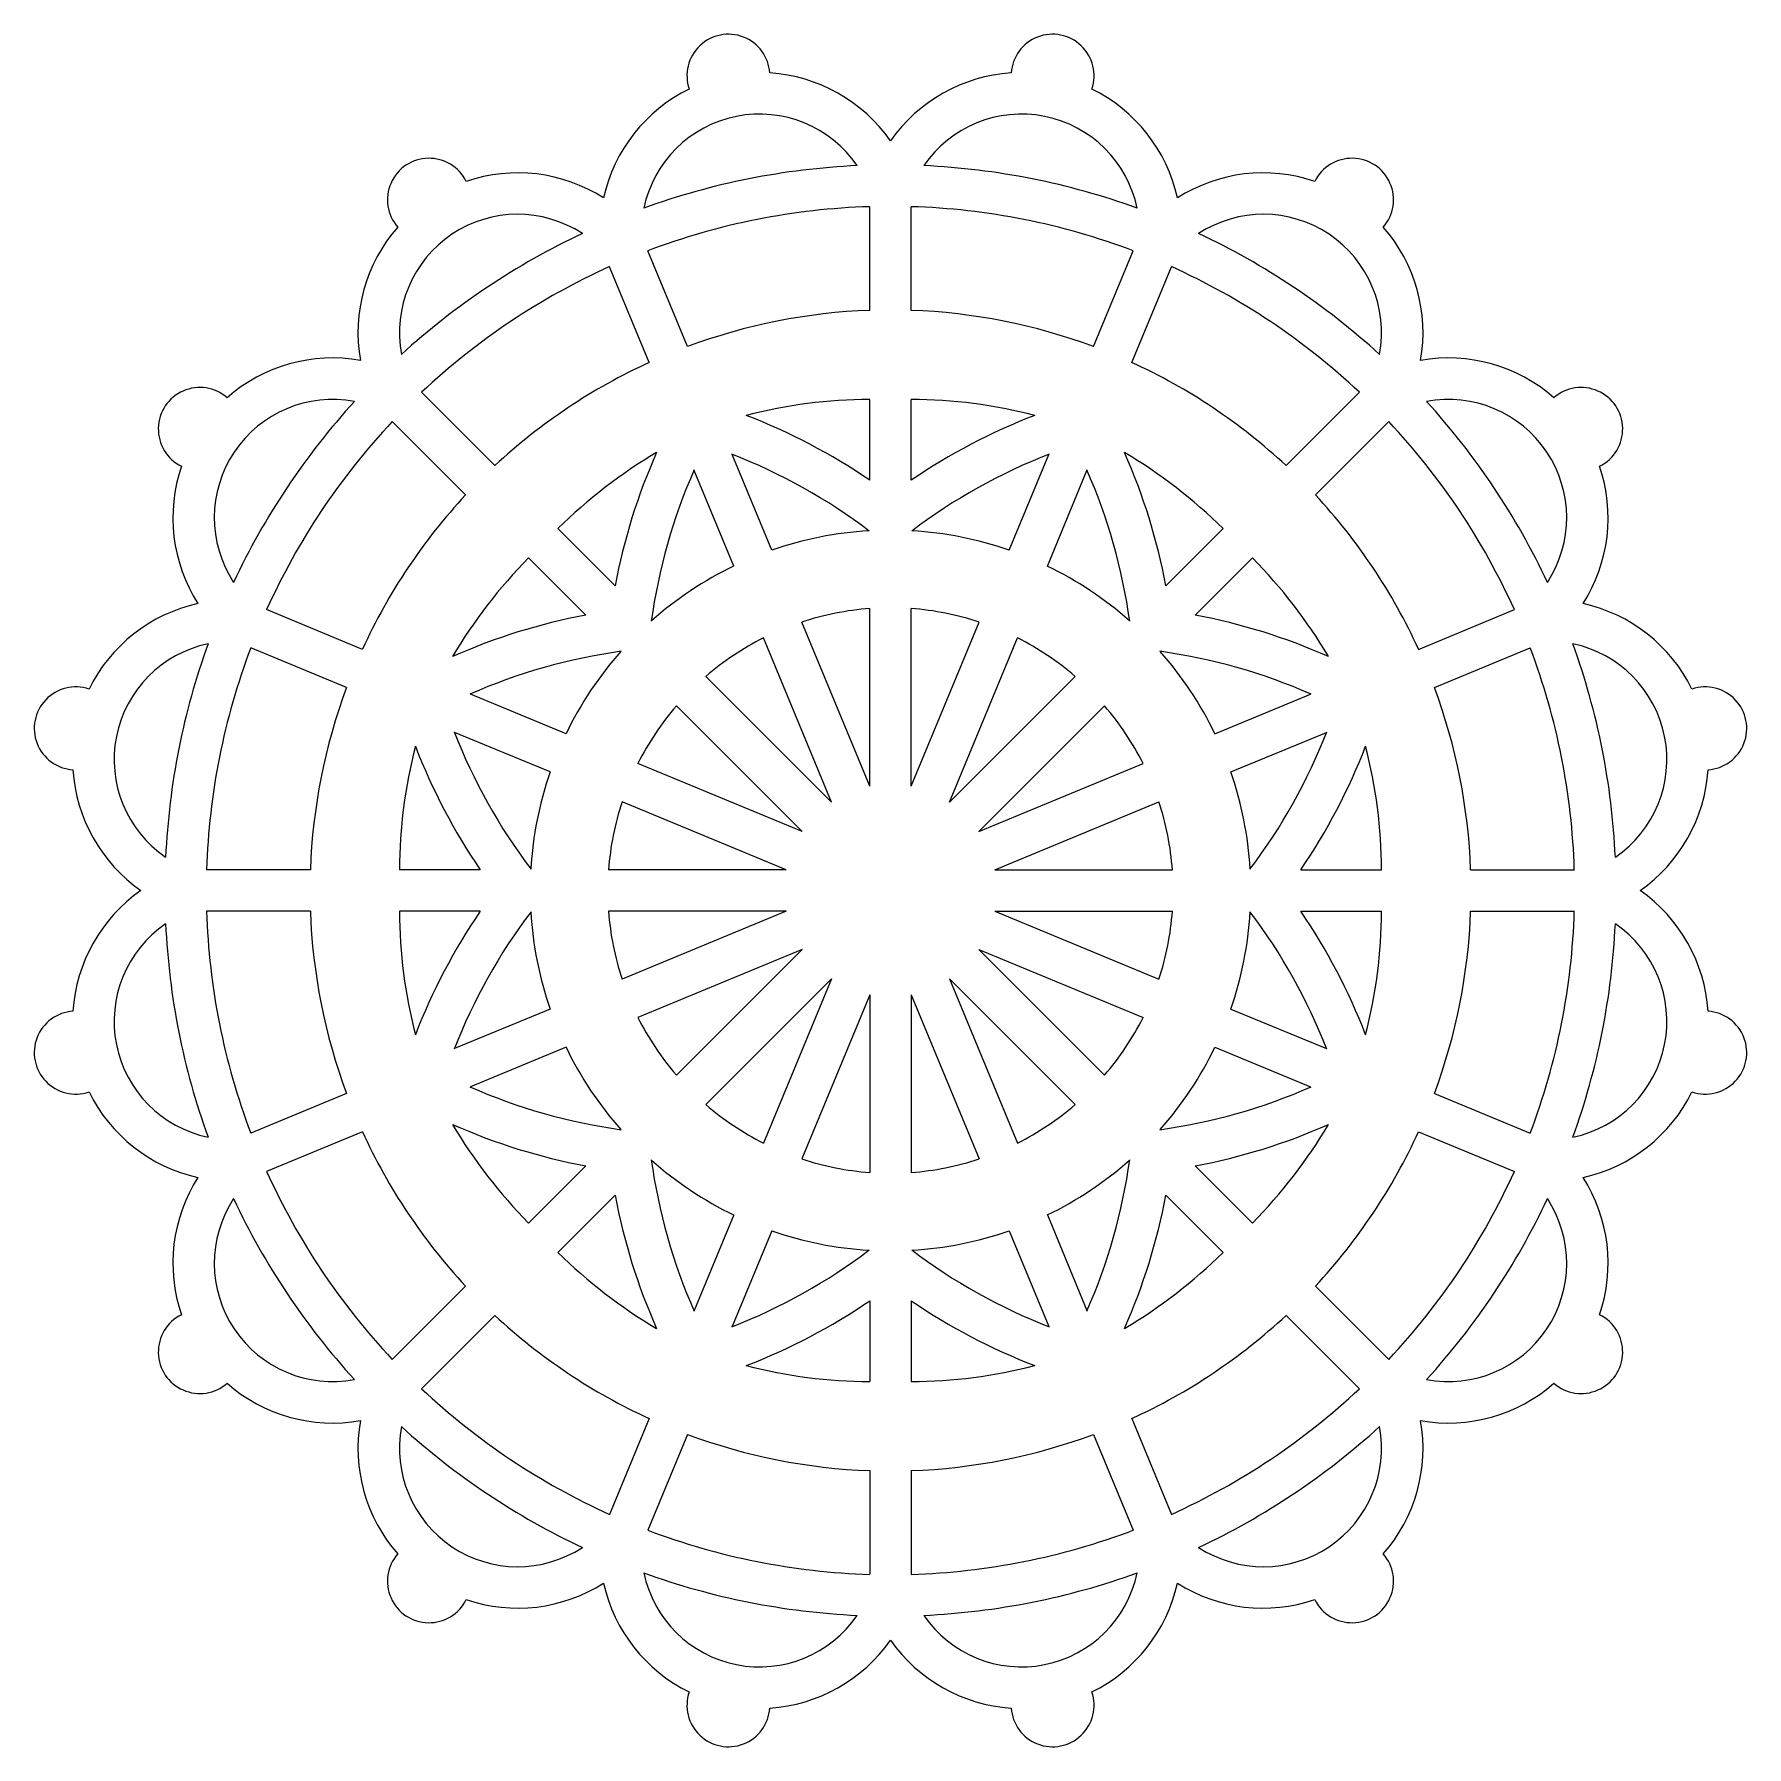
# Model space of a CAD drawing. Extents: x 157 to 457, y 64 to 252.
# Drawn here: x 156.9 to 231.2, y 177.7 to 252.1 of the extents above; entities that cross this region are included whole.
import ezdxf

# ---------------------------------------------------------------- set-up
doc = ezdxf.new("R2010")
doc.units = 0
doc.layers.get('0').update_dxf_attribs({"linetype": 'CONTINUOUS'})

msp = doc.modelspace()

# ---------------------------------------------------------------- linework, layer by layer
for p, q in [((193.132, 240.084), (193.132, 244.584)), ((194.932, 240.084), (194.932, 244.584)), ((185.227, 238.511), (183.505, 242.669)), ((202.838, 238.511), (204.56, 242.669)), ((183.564, 237.822), (181.842, 241.98)), ((204.501, 237.822), (206.223, 241.98)), ((176.863, 233.345), (173.68, 236.527)), ((211.202, 233.345), (214.385, 236.527)), ((193.132, 232.709), (193.132, 236.214)), ((194.932, 232.709), (194.932, 236.214)), ((175.59, 232.072), (172.408, 235.254)), ((212.475, 232.072), (215.657, 235.254)), ((188.888, 229.673), (187.167, 233.828)), ((199.177, 229.673), (200.898, 233.828)), ((187.225, 228.984), (185.504, 233.139)), ((200.84, 228.984), (202.561, 233.139)), ((182.078, 228.13), (179.599, 230.609)), ((205.987, 228.13), (208.466, 230.609)), ((180.805, 226.857), (178.326, 229.336)), ((207.26, 226.857), (209.739, 229.336)), ((171.112, 225.37), (166.954, 227.092)), ((193.132, 219.427), (193.132, 227.14)), ((194.932, 219.427), (194.932, 227.14)), ((216.953, 225.37), (221.111, 227.092)), ((193.132, 219.427), (190.181, 226.553)), ((194.932, 219.427), (197.884, 226.553)), ((170.423, 223.707), (166.265, 225.429)), ((191.469, 218.738), (188.518, 225.864)), ((196.595, 218.738), (199.547, 225.864)), ((217.642, 223.707), (221.8, 225.429)), ((191.469, 218.738), (186.015, 224.192)), ((196.595, 218.738), (202.05, 224.192)), ((179.95, 221.709), (175.795, 223.43)), ((208.115, 221.709), (212.27, 223.43)), ((190.197, 217.465), (184.742, 222.919)), ((197.868, 217.465), (203.323, 222.919)), ((179.262, 220.046), (175.106, 221.767)), ((208.803, 220.046), (212.959, 221.767)), ((190.197, 217.465), (183.07, 220.417)), ((197.868, 217.465), (204.995, 220.417)), ((189.508, 215.802), (182.381, 218.754)), ((198.557, 215.802), (205.683, 218.754)), ((168.851, 215.802), (164.35, 215.802)), ((176.226, 215.802), (172.72, 215.802)), ((189.508, 215.802), (181.794, 215.802)), ((198.557, 215.802), (206.271, 215.802)), ((211.839, 215.802), (215.345, 215.802)), ((219.214, 215.802), (223.715, 215.802)), ((168.851, 214.002), (164.35, 214.002)), ((176.226, 214.002), (172.72, 214.002)), ((189.508, 214.002), (181.794, 214.002)), ((189.508, 214.002), (182.381, 211.05)), ((198.557, 214.002), (205.683, 211.05)), ((198.557, 214.002), (206.271, 214.002)), ((211.839, 214.002), (215.345, 214.002)), ((219.214, 214.002), (223.715, 214.002)), ((190.197, 212.339), (183.07, 209.387)), ((190.197, 212.339), (184.742, 206.885)), ((197.868, 212.339), (203.323, 206.885)), ((197.868, 212.339), (204.995, 209.387)), ((191.469, 211.066), (186.015, 205.612)), ((191.469, 211.066), (188.518, 203.94)), ((193.132, 210.377), (190.181, 203.251)), ((193.132, 210.377), (193.132, 202.664)), ((194.932, 210.377), (194.932, 202.664)), ((194.932, 210.377), (197.884, 203.251)), ((196.595, 211.066), (199.547, 203.94)), ((196.595, 211.066), (202.05, 205.612)), ((179.262, 209.758), (175.106, 208.037)), ((208.803, 209.758), (212.959, 208.037)), ((179.95, 208.095), (175.795, 206.374)), ((208.115, 208.095), (212.27, 206.374)), ((170.423, 206.097), (166.265, 204.375)), ((217.642, 206.097), (221.8, 204.375)), ((171.112, 204.434), (166.954, 202.712)), ((216.953, 204.434), (221.111, 202.712)), ((180.805, 202.947), (178.326, 200.468)), ((207.26, 202.947), (209.739, 200.468)), ((182.078, 201.675), (179.599, 199.196)), ((205.987, 201.675), (208.466, 199.196)), ((187.225, 200.82), (185.504, 196.665)), ((200.84, 200.82), (202.561, 196.665)), ((188.888, 200.131), (187.167, 195.976)), ((199.177, 200.131), (200.898, 195.976)), ((175.59, 197.732), (172.408, 194.55)), ((212.475, 197.732), (215.657, 194.55)), ((193.132, 197.096), (193.132, 193.59)), ((194.932, 197.096), (194.932, 193.59)), ((176.863, 196.46), (173.68, 193.277)), ((211.202, 196.46), (214.385, 193.277)), ((183.564, 191.982), (181.842, 187.824)), ((204.501, 191.982), (206.223, 187.824)), ((185.227, 191.293), (183.505, 187.135)), ((202.838, 191.293), (204.56, 187.135)), ((193.132, 189.72), (193.132, 185.22)), ((194.932, 189.72), (194.932, 185.22))]:
    msp.add_line(p, q)
for centre, radius, start, end in [((186.998, 250.268), 1.8, 3.79209, 198.70791), ((201.067, 250.268), 1.8, 341.29209, 176.20791), ((188.35, 243.468), 6.934, 34.96888, 86.33418), ((199.715, 243.468), 6.934, 93.66582, 145.03112), ((188.35, 243.468), 6.934, 116.16582, 167.53112), ((199.715, 243.468), 6.934, 12.46888, 63.83418), ((188.35, 243.468), 5.134, 34.35485, 168.14515), ((199.715, 243.468), 5.134, 11.85485, 145.64515), ((173.999, 244.884), 1.8, 26.29209, 221.20791), ((177.851, 239.119), 6.934, 57.46888, 108.83418), ((194.032, 214.902), 31.496, 92.62732, 109.87268), ((194.032, 214.902), 31.496, 70.12732, 87.37268), ((210.214, 239.119), 6.934, 71.16582, 122.53112), ((214.066, 244.884), 1.8, 318.79209, 153.70791), ((194.032, 214.902), 29.696, 91.73675, 110.76325), ((194.032, 214.902), 29.696, 69.23675, 88.26325), ((177.851, 239.119), 5.134, 56.85485, 190.64515), ((210.214, 239.119), 5.134, 349.35485, 123.14515), ((177.851, 239.119), 6.934, 138.66582, 190.03112), ((194.032, 214.902), 31.496, 115.12732, 132.37268), ((194.032, 214.902), 31.496, 47.62732, 64.87268), ((210.214, 239.119), 6.934, 349.96888, 41.33418), ((194.032, 214.902), 29.696, 114.23675, 133.26325), ((194.032, 214.902), 29.696, 46.73675, 65.76325), ((194.032, 214.902), 25.198, 92.0469, 110.4531), ((194.032, 214.902), 25.198, 69.5469, 87.9531), ((169.816, 231.083), 6.934, 79.96888, 131.33418), ((218.249, 231.083), 6.934, 48.66582, 100.03112), ((194.032, 214.902), 25.198, 114.5469, 132.9531), ((194.032, 214.902), 25.198, 47.0469, 65.4531), ((164.05, 234.935), 1.8, 48.79209, 243.70791), ((224.014, 234.935), 1.8, 296.29209, 131.20791), ((169.816, 231.083), 5.134, 79.35485, 213.14515), ((194.032, 214.902), 31.496, 137.62732, 154.87268), ((193.201, 214.558), 21.657, 90.18125, 104.51288), ((194.864, 214.558), 21.657, 75.48712, 89.81875), ((218.249, 231.083), 5.134, 326.85485, 100.64515), ((194.032, 214.902), 31.496, 25.12732, 42.37268), ((194.032, 214.902), 29.696, 136.73675, 155.76325), ((178.314, 211.007), 26.278, 55.67345, 68.9005), ((209.751, 211.007), 26.278, 111.0995, 124.32655), ((194.032, 214.902), 29.696, 24.23675, 43.26325), ((194.864, 215.247), 21.657, 120.48712, 134.81875), ((207.901, 223.263), 26.278, 156.0995, 169.32655), ((178.314, 211.007), 24.478, 52.80307, 68.86235), ((209.751, 211.007), 24.478, 111.13765, 127.19693), ((180.164, 223.263), 26.278, 10.67345, 23.9005), ((193.201, 215.247), 21.657, 45.18125, 59.51288), ((169.816, 231.083), 6.934, 161.16582, 212.53112), ((207.901, 223.263), 24.478, 156.13765, 172.19693), ((180.164, 223.263), 24.478, 7.80307, 23.86235), ((218.249, 231.083), 6.934, 327.46888, 18.83418), ((194.032, 214.902), 25.198, 137.0469, 155.4531), ((194.032, 214.902), 25.198, 24.5469, 42.9531), ((194.032, 214.902), 15.641, 93.41998, 109.20133), ((194.032, 214.902), 15.641, 70.79867, 86.58002), ((193.688, 214.071), 21.657, 135.18125, 149.51288), ((194.032, 214.902), 15.641, 115.79867, 131.58002), ((194.032, 214.902), 15.641, 48.41998, 64.20133), ((194.377, 214.071), 21.657, 30.48712, 44.81875), ((165.467, 220.584), 6.934, 102.46888, 153.83418), ((185.672, 201.033), 26.278, 100.67345, 113.9005), ((194.032, 214.902), 12.271, 94.20599, 108.29401), ((194.032, 214.902), 12.271, 71.70599, 85.79401), ((202.393, 201.033), 26.278, 66.0995, 79.32655), ((222.598, 220.584), 6.934, 26.16582, 77.53112), ((165.467, 220.584), 5.134, 101.85485, 235.64515), ((194.032, 214.902), 31.496, 160.12732, 177.37268), ((194.032, 214.902), 29.696, 159.23675, 178.26325), ((185.672, 201.033), 24.478, 97.80307, 113.86235), ((194.032, 214.902), 15.641, 138.41998, 154.20133), ((194.032, 214.902), 12.271, 116.70599, 130.79401), ((194.032, 214.902), 12.271, 49.20599, 63.29401), ((202.393, 201.033), 24.478, 66.13765, 82.19693), ((194.032, 214.902), 15.641, 25.79867, 41.58002), ((194.032, 214.902), 29.696, 1.73675, 20.76325), ((222.598, 220.584), 5.134, 304.35485, 78.14515), ((194.032, 214.902), 31.496, 2.62732, 19.87268), ((158.666, 221.937), 1.8, 71.29209, 266.20791), ((194.032, 214.902), 25.198, 159.5469, 177.9531), ((194.032, 214.902), 25.198, 2.0469, 20.4531), ((229.399, 221.937), 1.8, 273.79209, 108.70791), ((194.032, 214.902), 12.271, 139.20599, 153.29401), ((194.032, 214.902), 12.271, 26.70599, 40.79401), ((197.927, 230.621), 24.478, 201.13765, 217.19693), ((190.137, 230.621), 24.478, 322.80307, 338.86235), ((194.377, 215.734), 21.657, 165.48712, 179.81875), ((197.927, 230.621), 26.278, 201.0995, 214.32655), ((190.137, 230.621), 26.278, 325.67345, 338.9005), ((193.688, 215.734), 21.657, 0.18125, 14.51288), ((165.467, 220.584), 6.934, 183.66582, 235.03112), ((194.032, 214.902), 15.641, 160.79867, 176.58002), ((194.032, 214.902), 15.641, 3.41998, 19.20133), ((222.598, 220.584), 6.934, 304.96888, 356.33418), ((194.032, 214.902), 12.271, 161.70599, 175.79401), ((194.032, 214.902), 12.271, 4.20599, 18.29401), ((165.467, 209.22), 6.934, 124.96888, 176.33418), ((222.598, 209.22), 6.934, 3.66582, 55.03112), ((165.467, 209.22), 5.134, 124.35485, 258.14515), ((194.032, 214.902), 31.496, 182.62732, 199.87268), ((194.032, 214.902), 29.696, 181.73675, 200.76325), ((194.032, 214.902), 25.198, 182.0469, 200.4531), ((194.377, 214.071), 21.657, 180.18125, 194.51288), ((197.927, 199.184), 26.278, 145.67345, 158.9005), ((197.927, 199.184), 24.478, 142.80307, 158.86235), ((194.032, 214.902), 15.641, 183.41998, 199.20133), ((194.032, 214.902), 12.271, 184.20599, 198.29401), ((194.032, 214.902), 12.271, 341.70599, 355.79401), ((194.032, 214.902), 15.641, 340.79867, 356.58002), ((190.137, 199.184), 24.478, 21.13765, 37.19693), ((190.137, 199.184), 26.278, 21.0995, 34.32655), ((193.688, 214.071), 21.657, 345.48712, 359.81875), ((194.032, 214.902), 25.198, 339.5469, 357.9531), ((194.032, 214.902), 29.696, 339.23675, 358.26325), ((194.032, 214.902), 31.496, 340.12732, 357.37268), ((222.598, 209.22), 5.134, 281.85485, 55.64515), ((158.666, 207.867), 1.8, 93.79209, 288.70791), ((229.399, 207.867), 1.8, 251.29209, 86.20791), ((194.032, 214.902), 12.271, 206.70599, 220.79401), ((194.032, 214.902), 12.271, 319.20599, 333.29401), ((194.032, 214.902), 15.641, 205.79867, 221.58002), ((194.032, 214.902), 15.641, 318.41998, 334.20133), ((165.467, 209.22), 6.934, 206.16582, 257.53112), ((185.672, 228.771), 24.478, 246.13765, 262.19693), ((202.393, 228.771), 24.478, 277.80307, 293.86235), ((222.598, 209.22), 6.934, 282.46888, 333.83418), ((194.032, 214.902), 12.271, 229.20599, 243.29401), ((194.032, 214.902), 12.271, 296.70599, 310.79401), ((194.032, 214.902), 25.198, 204.5469, 222.9531), ((193.688, 215.734), 21.657, 210.48712, 224.81875), ((185.672, 228.771), 26.278, 246.0995, 259.32655), ((202.393, 228.771), 26.278, 280.67345, 293.9005), ((194.377, 215.734), 21.657, 315.18125, 329.51288), ((194.032, 214.902), 25.198, 317.0469, 335.4531), ((207.901, 206.542), 24.478, 187.80307, 203.86235), ((194.032, 214.902), 15.641, 228.41998, 244.20133), ((194.032, 214.902), 12.271, 251.70599, 265.79401), ((194.032, 214.902), 12.271, 274.20599, 288.29401), ((194.032, 214.902), 15.641, 295.79867, 311.58002), ((180.164, 206.542), 24.478, 336.13765, 352.19693), ((169.816, 198.721), 6.934, 147.46888, 198.83418), ((194.032, 214.902), 29.696, 204.23675, 223.26325), ((194.032, 214.902), 29.696, 316.73675, 335.76325), ((218.249, 198.721), 6.934, 341.16582, 32.53112), ((169.816, 198.721), 5.134, 146.85485, 280.64515), ((194.032, 214.902), 31.496, 205.12732, 222.37268), ((207.901, 206.542), 26.278, 190.67345, 203.9005), ((180.164, 206.542), 26.278, 336.0995, 349.32655), ((218.249, 198.721), 5.134, 259.35485, 33.14515), ((194.032, 214.902), 31.496, 317.62732, 334.87268), ((194.032, 214.902), 15.641, 250.79867, 266.58002), ((194.032, 214.902), 15.641, 273.41998, 289.20133), ((178.314, 218.797), 24.478, 291.13765, 307.19693), ((209.751, 218.797), 24.478, 232.80307, 248.86235), ((194.864, 214.558), 21.657, 225.18125, 239.51288), ((193.201, 214.558), 21.657, 300.48712, 314.81875), ((178.314, 218.797), 26.278, 291.0995, 304.32655), ((209.751, 218.797), 26.278, 235.67345, 248.9005), ((164.05, 194.869), 1.8, 116.29209, 311.20791), ((194.032, 214.902), 25.198, 227.0469, 245.4531), ((194.032, 214.902), 25.198, 294.5469, 312.9531), ((224.014, 194.869), 1.8, 228.79209, 63.70791), ((193.201, 215.247), 21.657, 255.48712, 269.81875), ((194.864, 215.247), 21.657, 270.18125, 284.51288), ((169.816, 198.721), 6.934, 228.66582, 280.03112), ((194.032, 214.902), 29.696, 226.73675, 245.76325), ((194.032, 214.902), 29.696, 294.23675, 313.26325), ((218.249, 198.721), 6.934, 259.96888, 311.33418), ((177.851, 190.685), 6.934, 169.96888, 221.33418), ((210.214, 190.685), 6.934, 318.66582, 10.03112), ((177.851, 190.685), 5.134, 169.35485, 303.14515), ((194.032, 214.902), 31.496, 227.62732, 244.87268), ((194.032, 214.902), 25.198, 249.5469, 267.9531), ((194.032, 214.902), 25.198, 272.0469, 290.4531), ((194.032, 214.902), 31.496, 295.12732, 312.37268), ((210.214, 190.685), 5.134, 236.85485, 10.64515), ((194.032, 214.902), 29.696, 249.23675, 268.26325), ((194.032, 214.902), 29.696, 271.73675, 290.76325), ((173.999, 184.92), 1.8, 138.79209, 333.70791), ((214.066, 184.92), 1.8, 206.29209, 41.20791), ((194.032, 214.902), 31.496, 250.12732, 267.37268), ((188.35, 186.337), 5.134, 191.85485, 325.64515), ((199.715, 186.337), 5.134, 214.35485, 348.14515), ((194.032, 214.902), 31.496, 272.62732, 289.87268), ((177.851, 190.685), 6.934, 251.16582, 302.53112), ((188.35, 186.337), 6.934, 192.46888, 243.83418), ((199.715, 186.337), 6.934, 296.16582, 347.53112), ((210.214, 190.685), 6.934, 237.46888, 288.83418), ((188.35, 186.337), 6.934, 273.66582, 325.03112), ((199.715, 186.337), 6.934, 214.96888, 266.33418), ((186.998, 179.536), 1.8, 161.29209, 356.20791), ((201.067, 179.536), 1.8, 183.79209, 18.70791)]:
    msp.add_arc(centre, radius, start, end)

doc.saveas('drawing.dxf')
